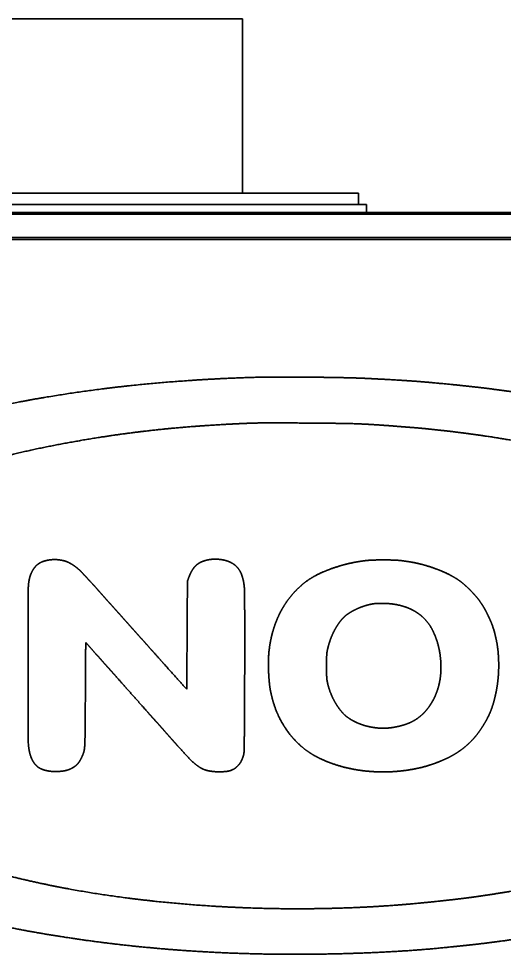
# Model space of a CAD drawing. Extents: x 6327 to 10269, y -393 to 3204.
# Drawn here: x 8767.2 to 8829.9, y 1992.8 to 2113.5 of the extents above; entities that cross this region are included whole.
import ezdxf

# ---------------------------------------------------------------- set-up
doc = ezdxf.new("R2010")
doc.units = 0
doc.header["$LTSCALE"] = 5
doc.layers.add('1', color=7, linetype='CONTINUOUS', true_color=0xffffff)

msp = doc.modelspace()

# ---------------------------------------------------------------- linework, layer by layer
at = {"layer": '1', "color": 7, "linetype": 'Continuous', "lineweight": 35}
for p, q in [((8796.07, 2113.53), (8746.07, 2113.53)), ((8796.07, 2091.02), (8796.07, 2113.53)), ((8731.07, 2091.03), (8811.07, 2091.03)), ((8811.07, 2089.53), (8811.07, 2091.03)), ((8730.07, 2089.53), (8812.07, 2089.53)), ((8812.07, 2088.53), (8812.07, 2089.53)), ((8431.07, 2088.28), (9175.07, 2088.28)), ((8567.07, 2088.53), (9039.07, 2088.53)), ((8567.07, 2085.28), (9039.07, 2085.28)), ((9036.57, 2085.03), (8569.57, 2085.03))]:
    msp.add_line(p, q, dxfattribs=at)
for points, weights, knots in [([(8799.58, 1992.8), (8797.01, 1992.84), (8794.43, 1992.92), (8789.47, 1993.19), (8787.09, 1993.36), (8782.36, 1993.79), (8780.02, 1994.04), (8775.37, 1994.64), (8773.07, 1994.98), (8768.54, 1995.74), (8766.31, 1996.16), (8763.6, 1996.73), (8763.11, 1996.83), (8762, 1997.08), (8761.37, 1997.22), (8760.14, 1997.51), (8759.54, 1997.65), (8758.59, 1997.87), (8758.25, 1997.96), (8757.81, 1998.08), (8757.71, 1998.1), (8757.49, 1998.16), (8757.36, 1998.19), (8757.1, 1998.26), (8756.97, 1998.3), (8756.71, 1998.37), (8756.59, 1998.4), (8752.75, 1999.41), (8749.09, 2000.55), (8742.17, 2003.06), (8738.93, 2004.45), (8732.98, 2007.45), (8730.27, 2009.04), (8727.68, 2010.8), (8725.44, 2012.32), (8723.37, 2014.07), (8720.61, 2016.93), (8719.79, 2017.89), (8718.32, 2019.83), (8717.7, 2020.81), (8717.15, 2021.84), (8716.64, 2022.8), (8716.21, 2023.81), (8715.86, 2024.85), (8715.53, 2025.86), (8715.28, 2026.91), (8715.09, 2028.31), (8715.06, 2028.65), (8715.03, 2029.46), (8715.03, 2029.92), (8715.05, 2030.85), (8715.07, 2031.31), (8715.12, 2032.1), (8715.16, 2032.43), (8715.48, 2034.12), (8715.89, 2035.46), (8716.44, 2036.73), (8717.03, 2038.07), (8717.74, 2039.34), (8718.58, 2040.54), (8719.5, 2041.86), (8720.53, 2043.09), (8722.96, 2045.52), (8724.33, 2046.73), (8726.71, 2048.6), (8727.68, 2049.3), (8729.89, 2050.72), (8731.12, 2051.47), (8733.64, 2052.92), (8734.94, 2053.62), (8737.42, 2054.87), (8738.62, 2055.42), (8739.9, 2055.96), (8739.98, 2055.99), (8740.16, 2056.06), (8740.26, 2056.11), (8740.48, 2056.2), (8740.59, 2056.25), (8740.8, 2056.34), (8740.9, 2056.38), (8741.95, 2056.83), (8742.91, 2057.22), (8745.01, 2058.01), (8746.15, 2058.43), (8748.51, 2059.24), (8749.73, 2059.64), (8752.13, 2060.4), (8753.32, 2060.75), (8757.76, 2062), (8761.04, 2062.8), (8767.81, 2064.2), (8771.3, 2064.81), (8778.45, 2065.84), (8782.12, 2066.26), (8789.62, 2066.89), (8793.44, 2067.11), (8798.26, 2067.26), (8799.25, 2067.27), (8801.7, 2067.28), (8803.16, 2067.27), (8806.08, 2067.25), (8807.55, 2067.23), (8810.04, 2067.18), (8811.07, 2067.15), (8812.09, 2067.1)], [0.500004854728, 0.499939889506, 0.499939889506, 0.499949469975, 0.499949469975, 0.499945977754, 0.499945977754, 0.499944058016, 0.499944058016, 0.49993518818, 0.49993518818, 0.499997057143, 0.499997057143, 0.50000316295, 0.50000316295, 0.500003481901, 0.500003481901, 0.499974660536, 0.499974660536, 0.500004802087, 0.500004802087, 0.500004844805, 0.500004844805, 0.500004844967, 0.500004844967, 0.500004837447, 0.500004837447, 0.499658046135, 0.499658046135, 0.499425697222, 0.499425697222, 0.499285158924, 0.499285158924, 0.500004854728, 0.498238683279, 0.498238683279, 0.499395042737, 0.499395042737, 0.498971856289, 0.498971856289, 0.500004854728, 0.498818212758, 0.498818212758, 0.500004854728, 0.498645771925, 0.498645771925, 0.499487612502, 0.499487612502, 0.49991562254, 0.49991562254, 0.499916760171, 0.499916760171, 0.499397295812, 0.499397295812, 0.497863105648, 0.497863105648, 0.500004854728, 0.498375725653, 0.498375725653, 0.500004854728, 0.498712341234, 0.498712341234, 0.499407702043, 0.499407702043, 0.499655397407, 0.499655397407, 0.49988774415, 0.49988774415, 0.499890187037, 0.499890187037, 0.499775603889, 0.499775603889, 0.500003518014, 0.500003518014, 0.500004634309, 0.500004634309, 0.500004638885, 0.500004638885, 0.500004505274, 0.500004505274, 0.49991562254, 0.49991562254, 0.499970917309, 0.499970917309, 0.499973244589, 0.499973244589, 0.499966461286, 0.499966461286, 0.499796741532, 0.499796741532, 0.499848360399, 0.499848360399, 0.499860981144, 0.499860981144, 0.499889749567, 0.499889749567, 0.499967615996, 0.499967615996, 0.500000905142, 0.500000905142, 0.500000826871, 0.500000826871, 0.49997285783, 0.49997285783, 0.500004854728], [0, 0, 0, 0, 0.037389, 0.037389, 0.071983, 0.071983, 0.106223, 0.106223, 0.139904, 0.139904, 0.172825, 0.172825, 0.180019, 0.180019, 0.189349, 0.189349, 0.198314, 0.198314, 0.203471, 0.203471, 0.204903, 0.204903, 0.206806, 0.206806, 0.208827, 0.208827, 0.210662, 0.210662, 0.266243, 0.266243, 0.317213, 0.317213, 0.362575, 0.362575, 0.362575, 0.40149, 0.40149, 0.419738, 0.419738, 0.43642, 0.43642, 0.43642, 0.452082, 0.452082, 0.452082, 0.467354, 0.467354, 0.472258, 0.472258, 0.478879, 0.478879, 0.485456, 0.485456, 0.490171, 0.490171, 0.509932, 0.509932, 0.509932, 0.530538, 0.530538, 0.530538, 0.55321, 0.55321, 0.578968, 0.578968, 0.595774, 0.595774, 0.615971, 0.615971, 0.636674, 0.636674, 0.655104, 0.655104, 0.656263, 0.656263, 0.657841, 0.657841, 0.659538, 0.659538, 0.661104, 0.661104, 0.675604, 0.675604, 0.692659, 0.692659, 0.71066, 0.71066, 0.728086, 0.728086, 0.775469, 0.775469, 0.825141, 0.825141, 0.876945, 0.876945, 0.930699, 0.930699, 0.944566, 0.944566, 0.96504, 0.96504, 0.985616, 0.985616, 1, 1, 1, 1]), ([(8812.09, 2067.1), (8813.3, 2067.04), (8814.51, 2066.98), (8816.75, 2066.85), (8817.8, 2066.78), (8819.89, 2066.62), (8820.95, 2066.52), (8823.26, 2066.3), (8824.51, 2066.17), (8826.64, 2065.94), (8827.52, 2065.83), (8829.44, 2065.58), (8830.49, 2065.44), (8832.55, 2065.14), (8833.57, 2064.99), (8835.37, 2064.7), (8836.16, 2064.57), (8837.07, 2064.4), (8837.2, 2064.38), (8837.48, 2064.32), (8837.63, 2064.3), (8837.92, 2064.24), (8838.07, 2064.22), (8838.32, 2064.17), (8838.44, 2064.15), (8840.89, 2063.7), (8843.22, 2063.21), (8847.88, 2062.11), (8850.2, 2061.5), (8854.74, 2060.19), (8856.96, 2059.49), (8861.16, 2058.03), (8863.15, 2057.27), (8865.62, 2056.22), (8866.13, 2056.01), (8866.95, 2055.65), (8867.27, 2055.51), (8867.91, 2055.22), (8868.23, 2055.07), (8869.03, 2054.68), (8869.52, 2054.44), (8871.83, 2053.29), (8873.63, 2052.32), (8876.97, 2050.32), (8878.5, 2049.28), (8881.33, 2047.15), (8882.61, 2046.06), (8884.94, 2043.82), (8885.98, 2042.67), (8887.48, 2040.71), (8887.99, 2039.95), (8888.92, 2038.4), (8889.33, 2037.6), (8890.04, 2036), (8890.33, 2035.19), (8890.78, 2033.61), (8890.94, 2032.83), (8891.07, 2031.74), (8891.1, 2031.42), (8891.12, 2030.71), (8891.12, 2030.3), (8891.12, 2029.5), (8891.11, 2029.1), (8891.07, 2028.4), (8891.04, 2028.1), (8890.87, 2026.89), (8890.67, 2025.99), (8890.39, 2025.11), (8890.09, 2024.19), (8889.74, 2023.3), (8888.86, 2021.53), (8888.35, 2020.66), (8887.18, 2018.92), (8886.52, 2018.06), (8885.57, 2016.97), (8885.33, 2016.7), (8884.75, 2016.1), (8884.41, 2015.76), (8883.74, 2015.09), (8883.39, 2014.75), (8882.78, 2014.18), (8882.51, 2013.94), (8882.15, 2013.63), (8882.07, 2013.57), (8881.92, 2013.43), (8881.85, 2013.37), (8881.71, 2013.26), (8881.65, 2013.21), (8881.58, 2013.14), (8881.57, 2013.13), (8881.51, 2013.07), (8881.46, 2013.02), (8881.41, 2012.98), (8881.04, 2012.7), (8880.66, 2012.41), (8879.94, 2011.86), (8879.59, 2011.6), (8879.03, 2011.18), (8878.81, 2011.02), (8876.44, 2009.36), (8874.18, 2007.99), (8869.22, 2005.41), (8866.55, 2004.18), (8860.83, 2001.88), (8857.8, 2000.8), (8851.42, 1998.86), (8848.09, 1997.97), (8843.89, 1997.01), (8843.06, 1996.83), (8841.26, 1996.46), (8840.31, 1996.27), (8838.44, 1995.9), (8837.53, 1995.73), (8835.97, 1995.45), (8835.32, 1995.34), (8834.59, 1995.24), (8834.52, 1995.23), (8834.37, 1995.21), (8834.3, 1995.19), (8834.17, 1995.17), (8834.11, 1995.16), (8834.01, 1995.14), (8833.98, 1995.14), (8833.65, 1995.06), (8833.35, 1995), (8832.01, 1994.82), (8830.97, 1994.68), (8828.91, 1994.4), (8827.89, 1994.27), (8826.17, 1994.06), (8825.48, 1993.98), (8824.65, 1993.9), (8824.52, 1993.88), (8824.2, 1993.85), (8824.01, 1993.83), (8823.64, 1993.79), (8823.44, 1993.77), (8823.07, 1993.74), (8822.89, 1993.72), (8820.33, 1993.45), (8817.94, 1993.26), (8812.92, 1992.98), (8810.29, 1992.88), (8804.97, 1992.77), (8802.27, 1992.76), (8799.58, 1992.8)], [0.500004854728, 0.499998381757, 0.499998381757, 0.499989231422, 0.499989231422, 0.499989876519, 0.499989876519, 0.499999538068, 0.499999538068, 0.499984776375, 0.499984776375, 0.499997847691, 0.499997847691, 0.499997856334, 0.499997856334, 0.499972719132, 0.499972719132, 0.500004822461, 0.500004822461, 0.500004839728, 0.500004839728, 0.500004839527, 0.500004839527, 0.500004792303, 0.500004792303, 0.499894670239, 0.499894670239, 0.499900903167, 0.499900903167, 0.499894498801, 0.499894498801, 0.499821130516, 0.499821130516, 0.500003089963, 0.500003089963, 0.499982389917, 0.499982389917, 0.499982032487, 0.499982032487, 0.500002986531, 0.500002986531, 0.499740154031, 0.499740154031, 0.499528220771, 0.499528220771, 0.499424204836, 0.499424204836, 0.499040330754, 0.499040330754, 0.499438421617, 0.499438421617, 0.499354067583, 0.499354067583, 0.499290310766, 0.499290310766, 0.498889922905, 0.498889922905, 0.499696225712, 0.499696225712, 0.499937230809, 0.499937230809, 0.499937686548, 0.499937686548, 0.499645413752, 0.499645413752, 0.498836265197, 0.498836265197, 0.500004854728, 0.499088895039, 0.499088895039, 0.499193085116, 0.499193085116, 0.499455027953, 0.499455027953, 0.499881333906, 0.499881333906, 0.499979983638, 0.499979983638, 0.499979983638, 0.499979983638, 0.499881025263, 0.499881025263, 0.500004105655, 0.500004105655, 0.500003188342, 0.500003188342, 0.500004563445, 0.500004563445, 0.499248445103, 0.499248445103, 0.49836691401, 0.49836691401, 0.500004854728, 0.500004659605, 0.500004659605, 0.500002658564, 0.500002658564, 0.499968072944, 0.499968072944, 0.499269239031, 0.499269239031, 0.499625597476, 0.499625597476, 0.499684505973, 0.499684505973, 0.499793123287, 0.499793123287, 0.499988763248, 0.499988763248, 0.49999760793, 0.49999760793, 0.499997726135, 0.499997726135, 0.499954895554, 0.499954895554, 0.500000232922, 0.500000232922, 0.499999481438, 0.499999481438, 0.500000066449, 0.500000066449, 0.499881533411, 0.499881533411, 0.499633908289, 0.499633908289, 0.500004085737, 0.500004085737, 0.500002296259, 0.500002296259, 0.499980138124, 0.499980138124, 0.500004813061, 0.500004813061, 0.500004847095, 0.500004847095, 0.500004847237, 0.500004847237, 0.500004841661, 0.500004841661, 0.499914213559, 0.499914213559, 0.499952761226, 0.499952761226, 0.499954525558, 0.499954525558, 0.500004854728], [0, 0, 0, 0, 0.018468, 0.018468, 0.034396, 0.034396, 0.050568, 0.050568, 0.069816, 0.069816, 0.083313, 0.083313, 0.099426, 0.099426, 0.115152, 0.115152, 0.127286, 0.127286, 0.129319, 0.129319, 0.131629, 0.131629, 0.133856, 0.133856, 0.13561, 0.13561, 0.171948, 0.171948, 0.208633, 0.208633, 0.244049, 0.244049, 0.276563, 0.276563, 0.284925, 0.284925, 0.290277, 0.290277, 0.295607, 0.295607, 0.303872, 0.303872, 0.335002, 0.335002, 0.363195, 0.363195, 0.388823, 0.388823, 0.412331, 0.412331, 0.426239, 0.426239, 0.439812, 0.439812, 0.452723, 0.452723, 0.464689, 0.464689, 0.469397, 0.469397, 0.47549, 0.47549, 0.48154, 0.48154, 0.486081, 0.486081, 0.499928, 0.499928, 0.499928, 0.514319, 0.514319, 0.529514, 0.529514, 0.545708, 0.545708, 0.55113, 0.55113, 0.558254, 0.558254, 0.565376, 0.565376, 0.570793, 0.570793, 0.572403, 0.572403, 0.573812, 0.573812, 0.575017, 0.575017, 0.575252, 0.575252, 0.576277, 0.576277, 0.576277, 0.583257, 0.583257, 0.58976, 0.58976, 0.593707, 0.593707, 0.632898, 0.632898, 0.676635, 0.676635, 0.724371, 0.724371, 0.775497, 0.775497, 0.788182, 0.788182, 0.802681, 0.802681, 0.816384, 0.816384, 0.826185, 0.826185, 0.827286, 0.827286, 0.828358, 0.828358, 0.829279, 0.829279, 0.829792, 0.829792, 0.834319, 0.834319, 0.849809, 0.849809, 0.865091, 0.865091, 0.875393, 0.875393, 0.87743, 0.87743, 0.88015, 0.88015, 0.883047, 0.883047, 0.885687, 0.885687, 0.921207, 0.921207, 0.960168, 0.960168, 1, 1, 1, 1]), ([(8796.55, 2061.3), (8795.14, 2061.24), (8793.73, 2061.17), (8790.95, 2060.99), (8789.58, 2060.89), (8786.88, 2060.66), (8785.55, 2060.53), (8782.93, 2060.23), (8781.63, 2060.07), (8777.22, 2059.46), (8774.12, 2058.93), (8768.12, 2057.73), (8765.24, 2057.04), (8759.72, 2055.5), (8757.08, 2054.65), (8752.08, 2052.83), (8749.71, 2051.83), (8746.06, 2050.07), (8744.74, 2049.38), (8742.25, 2047.98), (8741.09, 2047.25), (8738.92, 2045.77), (8737.91, 2045), (8736.02, 2043.43), (8735.15, 2042.62), (8733.59, 2041), (8732.91, 2040.2), (8731.69, 2038.58), (8731.17, 2037.76), (8730.71, 2036.91), (8730.28, 2036.11), (8729.92, 2035.27), (8729.63, 2034.41), (8729.35, 2033.58), (8729.15, 2032.72), (8728.98, 2031.51), (8728.95, 2031.16), (8728.92, 2030.41), (8728.92, 2030), (8728.94, 2029.2), (8728.97, 2028.8), (8729.04, 2028.06), (8729.09, 2027.72), (8729.3, 2026.74), (8729.48, 2026.11), (8729.93, 2024.84), (8730.2, 2024.2), (8730.82, 2022.94), (8731.17, 2022.32), (8731.96, 2021.1), (8732.39, 2020.51), (8734.17, 2018.3), (8735.67, 2016.82), (8737.33, 2015.51), (8739.24, 2014.01), (8741.25, 2012.65), (8745.77, 2010.07), (8748.27, 2008.85), (8753.77, 2006.59), (8756.75, 2005.51), (8760.42, 2004.37), (8761.07, 2004.17), (8762.57, 2003.76), (8763.42, 2003.53), (8765.15, 2003.08), (8766.04, 2002.86), (8767.75, 2002.45), (8768.56, 2002.26), (8772.89, 2001.31), (8776.43, 2000.69), (8783.75, 1999.69), (8787.53, 1999.31), (8795.21, 1998.79), (8799.11, 1998.65), (8806.88, 1998.65), (8810.76, 1998.77), (8815.71, 1999.1), (8816.78, 1999.18), (8819.04, 1999.39), (8820.23, 1999.5), (8822.56, 1999.75), (8823.71, 1999.89), (8825.79, 2000.14), (8826.73, 2000.28), (8827.82, 2000.45), (8827.98, 2000.47), (8828.29, 2000.52), (8828.45, 2000.54), (8828.75, 2000.59), (8828.89, 2000.61), (8829.13, 2000.65), (8829.22, 2000.66), (8829.4, 2000.69), (8829.48, 2000.7), (8829.66, 2000.73), (8829.75, 2000.74), (8829.94, 2000.77), (8830.03, 2000.79), (8830.19, 2000.82), (8830.26, 2000.83), (8831.8, 2001.1), (8833.26, 2001.37), (8836.03, 2001.92), (8837.33, 2002.2), (8839.9, 2002.79), (8841.16, 2003.11), (8843.79, 2003.82), (8845.15, 2004.2), (8846.8, 2004.69), (8847.09, 2004.78), (8847.89, 2005.05), (8848.4, 2005.22), (8849.43, 2005.56), (8849.95, 2005.74), (8850.86, 2006.06), (8851.25, 2006.19), (8852.47, 2006.64), (8853.3, 2006.96), (8854.96, 2007.63), (8855.79, 2007.98), (8857.41, 2008.69), (8858.2, 2009.05), (8859.67, 2009.76), (8860.36, 2010.11), (8861.53, 2010.75), (8862.02, 2011.02), (8862.93, 2011.52), (8863.33, 2011.76), (8864.1, 2012.22), (8864.47, 2012.44), (8865.19, 2012.9), (8865.54, 2013.13), (8867.38, 2014.37), (8868.8, 2015.47), (8870.15, 2016.65), (8871.34, 2017.69), (8872.43, 2018.83), (8873.41, 2020.06), (8874.29, 2021.17), (8875.05, 2022.36), (8875.69, 2023.62), (8876.28, 2024.79), (8876.71, 2026.02), (8877.05, 2027.61), (8877.1, 2027.93), (8877.17, 2028.64), (8877.2, 2029.04), (8877.23, 2029.85), (8877.24, 2030.25), (8877.22, 2030.99), (8877.2, 2031.31), (8877.07, 2032.35), (8876.93, 2033.06), (8876.54, 2034.45), (8876.28, 2035.15), (8875.67, 2036.53), (8875.3, 2037.22), (8874.45, 2038.6), (8873.96, 2039.29), (8873.24, 2040.22), (8873.01, 2040.49), (8872.44, 2041.11), (8872.1, 2041.48), (8871.39, 2042.21), (8871.03, 2042.57), (8870.4, 2043.19), (8870.12, 2043.44), (8867.44, 2045.75), (8864.83, 2047.54), (8862.04, 2049.04), (8858.79, 2050.78), (8855.43, 2052.3), (8848.07, 2055.04), (8844.09, 2056.26), (8835.6, 2058.28), (8831.12, 2059.14), (8826.22, 2059.84), (8825.83, 2059.89), (8825, 2060), (8824.57, 2060.06), (8823.74, 2060.16), (8823.34, 2060.22), (8822.64, 2060.3), (8822.34, 2060.33), (8821.91, 2060.38), (8821.78, 2060.39), (8821.47, 2060.42), (8821.3, 2060.44), (8820.94, 2060.48), (8820.75, 2060.5), (8820.39, 2060.54), (8820.22, 2060.56), (8819.55, 2060.63), (8819.04, 2060.68), (8817.85, 2060.78), (8817.17, 2060.83), (8815.74, 2060.94), (8815, 2061), (8813.58, 2061.1), (8812.9, 2061.14), (8811.31, 2061.23), (8810.41, 2061.27), (8807.82, 2061.31), (8806.14, 2061.33), (8802.77, 2061.35), (8801.09, 2061.36), (8798.45, 2061.36), (8797.5, 2061.34), (8796.55, 2061.3)], [0.500015053585, 0.499994982139, 0.499994982139, 0.499991133656, 0.499991133656, 0.499989814174, 0.499989814174, 0.499985934726, 0.499985934726, 0.49985998232, 0.49985998232, 0.499792178492, 0.499792178492, 0.499759872527, 0.499759872527, 0.499610533928, 0.499610533928, 0.499833399569, 0.499833399569, 0.499708136018, 0.499708136018, 0.499654428766, 0.499654428766, 0.499497392663, 0.499497392663, 0.49940965099, 0.49940965099, 0.499020062157, 0.499020062157, 0.500015053585, 0.498865570594, 0.498865570594, 0.500015053585, 0.498587342334, 0.498587342334, 0.49957112869, 0.49957112869, 0.499828816911, 0.499828816911, 0.499827790797, 0.499827790797, 0.499516656832, 0.499516656832, 0.499256250321, 0.499256250321, 0.499440975413, 0.499440975413, 0.499479162028, 0.499479162028, 0.499545435471, 0.499545435471, 0.497903838192, 0.497903838192, 0.500015053585, 0.499104394241, 0.499104394241, 0.499328244641, 0.499328244641, 0.499696040432, 0.499696040432, 0.499968440078, 0.499968440078, 0.500003923171, 0.500003923171, 0.500004263748, 0.500004263748, 0.499996085849, 0.499996085849, 0.49974629606, 0.49974629606, 0.499822731176, 0.499822731176, 0.499831325625, 0.499831325625, 0.499826694664, 0.499826694664, 0.499992812206, 0.499992812206, 0.50000289248, 0.50000289248, 0.500002542627, 0.500002542627, 0.499975332781, 0.499975332781, 0.500015016453, 0.500015016453, 0.500015023053, 0.500015023053, 0.500015023053, 0.500015023053, 0.500014739845, 0.500014739845, 0.500013372375, 0.500013372375, 0.500014319963, 0.500014319963, 0.500014310139, 0.500014310139, 0.500012254578, 0.500012254578, 0.499991941327, 0.499991941327, 0.499970217649, 0.499970217649, 0.499968138593, 0.499968138593, 0.499985705176, 0.499985705176, 0.499976039693, 0.499976039693, 0.500013351135, 0.500013351135, 0.500012964928, 0.500012964928, 0.500002818337, 0.500002818337, 0.499968250367, 0.499968250367, 0.499972505605, 0.499972505605, 0.499969460063, 0.499969460063, 0.499924472733, 0.499924472733, 0.500005370953, 0.500005370953, 0.499986921914, 0.499986921914, 0.499979127585, 0.499979127585, 0.499979156941, 0.499979156941, 0.499382797305, 0.499382797305, 0.500015053585, 0.498661339437, 0.498661339437, 0.500015053585, 0.498263648704, 0.498263648704, 0.500015053585, 0.497268207412, 0.497268207412, 0.499470328466, 0.499470328466, 0.499884539177, 0.499884539177, 0.499884371268, 0.499884371268, 0.499553250721, 0.499553250721, 0.499009188228, 0.499009188228, 0.499157213458, 0.499157213458, 0.499258090394, 0.499258090394, 0.499541361302, 0.499541361302, 0.499749044792, 0.499749044792, 0.499985731709, 0.499985731709, 0.499984552931, 0.499984552931, 0.499832430251, 0.499832430251, 0.498066612837, 0.498066612837, 0.500015053585, 0.499237590814, 0.499237590814, 0.499396580703, 0.499396580703, 0.49965779835, 0.49965779835, 0.500012006144, 0.500012006144, 0.500013306096, 0.500013306096, 0.500013273565, 0.500013273565, 0.500004735863, 0.500004735863, 0.500015053062, 0.500015053062, 0.500015053488, 0.500015053488, 0.500015053488, 0.500015053488, 0.500015053414, 0.500015053414, 0.499998672261, 0.499998672261, 0.500012373498, 0.500012373498, 0.500012429345, 0.500012429345, 0.500010809798, 0.500010809798, 0.499935737658, 0.499935737658, 0.500012455732, 0.500012455732, 0.500012303539, 0.500012303539, 0.499948564768, 0.499948564768, 0.500015053585], [0, 0, 0, 0, 0.012665, 0.012665, 0.024966, 0.024966, 0.036942, 0.036942, 0.048635, 0.048635, 0.076842, 0.076842, 0.103381, 0.103381, 0.128152, 0.128152, 0.151074, 0.151074, 0.164403, 0.164403, 0.176607, 0.176607, 0.187907, 0.187907, 0.198535, 0.198535, 0.207926, 0.207926, 0.216555, 0.216555, 0.216555, 0.224626, 0.224626, 0.224626, 0.23239, 0.23239, 0.235475, 0.235475, 0.239042, 0.239042, 0.242584, 0.242584, 0.245586, 0.245586, 0.251397, 0.251397, 0.257476, 0.257476, 0.263763, 0.263763, 0.270183, 0.270183, 0.288624, 0.288624, 0.288624, 0.309797, 0.309797, 0.334047, 0.334047, 0.361595, 0.361595, 0.367551, 0.367551, 0.375145, 0.375145, 0.383138, 0.383138, 0.390412, 0.390412, 0.42169, 0.42169, 0.454748, 0.454748, 0.488626, 0.488626, 0.522352, 0.522352, 0.531724, 0.531724, 0.542092, 0.542092, 0.55211, 0.55211, 0.560354, 0.560354, 0.561707, 0.561707, 0.563106, 0.563106, 0.564359, 0.564359, 0.565193, 0.565193, 0.56591, 0.56591, 0.566734, 0.566734, 0.567535, 0.567535, 0.568174, 0.568174, 0.581097, 0.581097, 0.592661, 0.592661, 0.604017, 0.604017, 0.616298, 0.616298, 0.618954, 0.618954, 0.62361, 0.62361, 0.62841, 0.62841, 0.631956, 0.631956, 0.639685, 0.639685, 0.647538, 0.647538, 0.65505, 0.65505, 0.661747, 0.661747, 0.666633, 0.666633, 0.670716, 0.670716, 0.674415, 0.674415, 0.678115, 0.678115, 0.693659, 0.693659, 0.693659, 0.707314, 0.707314, 0.707314, 0.719476, 0.719476, 0.719476, 0.730706, 0.730706, 0.733409, 0.733409, 0.736851, 0.736851, 0.74032, 0.74032, 0.743122, 0.743122, 0.749243, 0.749243, 0.755517, 0.755517, 0.762144, 0.762144, 0.769302, 0.769302, 0.772217, 0.772217, 0.776488, 0.776488, 0.780819, 0.780819, 0.784005, 0.784005, 0.810766, 0.810766, 0.810766, 0.84191, 0.84191, 0.87699, 0.87699, 0.915404, 0.915404, 0.918736, 0.918736, 0.922391, 0.922391, 0.925813, 0.925813, 0.928347, 0.928347, 0.929451, 0.929451, 0.930933, 0.930933, 0.932517, 0.932517, 0.933964, 0.933964, 0.938218, 0.938218, 0.944019, 0.944019, 0.95026, 0.95026, 0.95602, 0.95602, 0.963647, 0.963647, 0.977814, 0.977814, 0.991997, 0.991997, 1, 1, 1, 1]), ([(8775.85, 2033.03), (8775.84, 2030.75), (8775.82, 2028.47), (8775.8, 2024.68), (8775.79, 2023.18), (8775.77, 2021.17), (8775.76, 2020.66), (8775.74, 2019.87), (8775.72, 2019.6), (8775.69, 2019.33), (8775.67, 2019.14), (8775.64, 2018.97), (8775.58, 2018.8), (8775.48, 2018.51), (8775.36, 2018.24), (8775.22, 2017.97), (8775.11, 2017.75), (8774.97, 2017.54), (8774.8, 2017.35), (8774.64, 2017.18), (8774.47, 2017.03), (8774.27, 2016.91), (8774.06, 2016.78), (8773.84, 2016.67), (8773.61, 2016.59), (8773.34, 2016.5), (8773.06, 2016.44), (8772.78, 2016.41), (8772.46, 2016.37), (8772.15, 2016.35), (8771.52, 2016.37), (8771.21, 2016.4), (8770.9, 2016.46), (8770.63, 2016.51), (8770.37, 2016.59), (8770.12, 2016.7), (8769.92, 2016.78), (8769.75, 2016.89), (8769.59, 2017.03), (8769.42, 2017.18), (8769.27, 2017.34), (8769.15, 2017.53), (8769.01, 2017.73), (8768.9, 2017.95), (8768.81, 2018.18), (8768.71, 2018.44), (8768.63, 2018.71), (8768.58, 2018.98), (8768.49, 2019.42), (8768.44, 2019.87), (8768.44, 2020.31), (8768.43, 2023.57), (8768.43, 2026.84), (8768.43, 2033.37), (8768.43, 2036.63), (8768.44, 2039.9), (8768.44, 2040.33), (8768.48, 2040.76), (8768.57, 2041.18), (8768.61, 2041.38), (8768.67, 2041.57), (8768.74, 2041.76), (8768.81, 2041.95), (8768.9, 2042.13), (8768.99, 2042.3), (8769.09, 2042.46), (8769.19, 2042.62), (8769.31, 2042.76), (8769.42, 2042.89), (8769.54, 2043.01), (8769.67, 2043.11), (8769.88, 2043.27), (8770.11, 2043.39), (8770.35, 2043.48), (8770.64, 2043.57), (8770.92, 2043.64), (8771.22, 2043.68), (8771.53, 2043.72), (8771.85, 2043.73), (8772.17, 2043.71), (8772.48, 2043.68), (8772.8, 2043.63), (8773.1, 2043.55)], [0.500858098164, 0.500858098164, 0.500858098164, 0.500858007235, 0.500858007235, 0.500834931209, 0.500834931209, 0.500658219589, 0.500658219589, 0.500858098164, 0.498661085244, 0.498661085244, 0.500858098164, 0.499946642192, 0.499946642192, 0.500858098164, 0.498220622777, 0.498220622777, 0.500858098164, 0.497591867302, 0.497591867302, 0.500858098164, 0.498518527691, 0.498518527691, 0.500858098164, 0.499127457575, 0.499127457575, 0.500858098164, 0.499916858624, 0.499916858624, 0.49990193934, 0.49990193934, 0.500858098164, 0.498799500191, 0.498799500191, 0.500858098164, 0.496832767595, 0.496832767595, 0.500858098164, 0.497964701348, 0.497964701348, 0.500858098164, 0.498610179869, 0.498610179869, 0.500858098164, 0.499777792076, 0.499777792076, 0.500858098164, 0.499221778643, 0.499221778643, 0.500858098164, 0.500857950017, 0.500857950017, 0.500857962331, 0.500857962331, 0.500858098164, 0.499066658763, 0.499066658763, 0.500858098164, 0.499896080559, 0.499896080559, 0.500858098164, 0.49981750656, 0.49981750656, 0.500858098164, 0.499691081162, 0.499691081162, 0.500858098164, 0.49854683119, 0.49854683119, 0.500858098164, 0.496753676661, 0.496753676661, 0.500858098164, 0.499032671346, 0.499032671346, 0.500858098164, 0.499240629344, 0.499240629344, 0.500858098164, 0.499218153761, 0.499218153761, 0.500858098164], [0, 0, 0, 0, 0.137258, 0.137258, 0.227768, 0.227768, 0.258437, 0.258437, 0.274985, 0.274985, 0.274985, 0.285846, 0.285846, 0.285846, 0.303761, 0.303761, 0.303761, 0.318686, 0.318686, 0.318686, 0.332411, 0.332411, 0.332411, 0.346841, 0.346841, 0.346841, 0.363561, 0.363561, 0.363561, 0.382025, 0.382025, 0.400245, 0.400245, 0.400245, 0.416218, 0.416218, 0.416218, 0.428373, 0.428373, 0.428373, 0.441129, 0.441129, 0.441129, 0.455227, 0.455227, 0.455227, 0.471115, 0.471115, 0.471115, 0.496514, 0.496514, 0.496514, 0.681711, 0.681711, 0.867328, 0.867328, 0.867328, 0.891628, 0.891628, 0.891628, 0.903057, 0.903057, 0.903057, 0.914315, 0.914315, 0.914315, 0.924867, 0.924867, 0.924867, 0.934246, 0.934246, 0.934246, 0.948671, 0.948671, 0.948671, 0.965102, 0.965102, 0.965102, 0.9826, 0.9826, 0.9826, 1, 1, 1, 1]), ([(8773.1, 2043.55), (8773.26, 2043.5), (8773.42, 2043.45), (8773.74, 2043.3), (8773.9, 2043.21), (8774.24, 2043), (8774.41, 2042.89), (8774.74, 2042.64), (8774.9, 2042.5), (8775.16, 2042.26), (8775.25, 2042.17), (8775.53, 2041.87), (8775.72, 2041.67), (8776.12, 2041.24), (8776.34, 2041), (8776.78, 2040.52), (8777.01, 2040.27), (8777.47, 2039.75), (8777.71, 2039.48), (8778.2, 2038.93), (8778.45, 2038.64), (8778.94, 2038.09), (8779.18, 2037.83), (8779.59, 2037.38), (8779.76, 2037.19), (8780.09, 2036.82), (8780.25, 2036.64), (8780.61, 2036.24), (8780.81, 2036.02), (8781.21, 2035.56), (8781.42, 2035.33), (8781.8, 2034.9), (8781.98, 2034.7), (8782.49, 2034.13), (8782.82, 2033.76), (8783.41, 2033.11), (8783.66, 2032.82), (8784.24, 2032.18), (8784.55, 2031.83), (8785.48, 2030.79), (8786.09, 2030.11), (8787.43, 2028.61), (8788.16, 2027.79), (8788.89, 2026.98)], [0.500858098164, 0.499713967278, 0.499713967278, 0.500324890106, 0.500324890106, 0.500394849248, 0.500394849248, 0.500489252346, 0.500489252346, 0.500678750926, 0.500678750926, 0.500853984259, 0.500853984259, 0.500852937095, 0.500852937095, 0.50085424839, 0.50085424839, 0.500858054056, 0.500858054056, 0.500858068994, 0.500858068994, 0.500858068433, 0.500858068433, 0.500857897618, 0.500857897618, 0.500858009682, 0.500858009682, 0.500858074812, 0.500858074812, 0.500858075061, 0.500858075061, 0.500858045433, 0.500858045433, 0.500858095077, 0.500858095077, 0.500858084699, 0.500858084699, 0.500858092389, 0.500858092389, 0.500858098014, 0.500858098014, 0.500858098164, 0.500858098164, 0.500858098164], [0, 0, 0, 0, 0.021718, 0.021718, 0.046359, 0.046359, 0.072997, 0.072997, 0.100643, 0.100643, 0.118356, 0.118356, 0.15377, 0.15377, 0.195594, 0.195594, 0.23951, 0.23951, 0.286137, 0.286137, 0.33612, 0.33612, 0.382187, 0.382187, 0.41534, 0.41534, 0.446585, 0.446585, 0.485727, 0.485727, 0.526015, 0.526015, 0.561101, 0.561101, 0.625625, 0.625625, 0.675878, 0.675878, 0.737688, 0.737688, 0.857038, 0.857038, 1, 1, 1, 1]), ([(8788.98, 2040.94), (8789.05, 2041.12), (8789.11, 2041.3), (8789.24, 2041.64), (8789.3, 2041.79), (8789.44, 2042.08), (8789.52, 2042.22), (8789.68, 2042.48), (8789.77, 2042.61), (8789.86, 2042.72), (8789.93, 2042.82), (8790.02, 2042.91), (8790.11, 2042.99), (8790.32, 2043.17), (8790.56, 2043.32), (8790.81, 2043.43), (8791.1, 2043.55), (8791.4, 2043.64), (8791.71, 2043.7), (8792.05, 2043.76), (8792.39, 2043.78), (8792.72, 2043.77), (8793.07, 2043.76), (8793.41, 2043.72), (8793.74, 2043.64), (8794.1, 2043.56), (8794.45, 2043.43), (8794.76, 2043.24), (8795.06, 2043.08), (8795.31, 2042.85), (8795.52, 2042.59), (8795.74, 2042.3), (8795.91, 2041.98), (8796.02, 2041.63), (8796.16, 2041.21), (8796.25, 2040.78), (8796.33, 2040.1), (8796.34, 2039.85), (8796.35, 2038.83), (8796.36, 2038.05), (8796.37, 2036.18), (8796.37, 2035.09), (8796.37, 2032.39), (8796.37, 2030.78), (8796.36, 2027.2), (8796.35, 2025.23), (8796.34, 2022.35), (8796.33, 2021.44), (8796.31, 2019.99), (8796.3, 2019.44), (8796.28, 2018.89), (8796.28, 2018.73), (8796.25, 2018.57), (8796.2, 2018.42), (8796.16, 2018.27), (8796.11, 2018.13), (8796, 2017.87), (8795.95, 2017.75), (8795.83, 2017.53), (8795.76, 2017.43), (8795.6, 2017.23), (8795.52, 2017.13), (8795.42, 2017.04), (8795.3, 2016.91), (8795.16, 2016.8), (8795, 2016.7), (8794.84, 2016.61), (8794.68, 2016.54), (8794.5, 2016.48), (8794.29, 2016.42), (8794.07, 2016.38), (8793.86, 2016.36), (8793.57, 2016.34), (8793.28, 2016.33), (8792.53, 2016.33), (8792.06, 2016.38), (8791.6, 2016.48), (8791.21, 2016.57), (8790.85, 2016.72), (8790.52, 2016.94), (8790.1, 2017.22), (8789.7, 2017.55), (8789.35, 2017.92), (8788.68, 2018.62), (8788.02, 2019.34), (8787.32, 2020.13), (8787.27, 2020.18), (8787.11, 2020.37), (8787, 2020.49), (8786.76, 2020.76), (8786.63, 2020.9), (8786.37, 2021.2), (8786.24, 2021.35), (8785.96, 2021.66), (8785.82, 2021.82), (8785.54, 2022.14), (8785.4, 2022.29), (8785.14, 2022.59), (8785.01, 2022.73), (8784.81, 2022.95), (8784.74, 2023.03), (8784.6, 2023.18), (8784.54, 2023.25), (8784.41, 2023.39), (8784.35, 2023.46), (8784.23, 2023.6), (8784.17, 2023.67), (8784.06, 2023.78), (8784.02, 2023.83), (8783.8, 2024.09), (8783.61, 2024.3), (8782.81, 2025.2), (8782.2, 2025.89), (8780.96, 2027.28), (8780.34, 2027.98), (8779.55, 2028.87), (8779.38, 2029.06), (8779.15, 2029.32), (8779.09, 2029.38), (8778.98, 2029.51), (8778.92, 2029.58), (8778.8, 2029.71), (8778.74, 2029.77), (8778.64, 2029.88), (8778.6, 2029.93), (8778.51, 2030.04), (8778.45, 2030.1), (8778.27, 2030.3), (8778.15, 2030.44), (8777.87, 2030.76), (8777.72, 2030.93), (8777.41, 2031.28), (8777.24, 2031.46), (8776.67, 2032.11), (8776.26, 2032.57), (8775.85, 2033.03)], [0.500858098164, 0.500858098164, 0.500858098164, 0.500430507516, 0.500430507516, 0.500427293935, 0.500427293935, 0.500373129953, 0.500373129953, 0.500858098164, 0.499345697119, 0.499345697119, 0.500858098164, 0.49654489067, 0.49654489067, 0.500858098164, 0.498844135975, 0.498844135975, 0.500858098164, 0.499105785369, 0.499105785369, 0.500858098164, 0.499250111992, 0.499250111992, 0.500858098164, 0.497128318176, 0.497128318176, 0.500858098164, 0.494554671522, 0.494554671522, 0.500858098164, 0.495788853134, 0.495788853134, 0.500858098164, 0.499237418606, 0.499237418606, 0.500431621003, 0.500431621003, 0.500856815305, 0.500856815305, 0.500856262382, 0.500856262382, 0.500857905589, 0.500857905589, 0.500858022322, 0.500858022322, 0.500853215424, 0.500853215424, 0.500851289737, 0.500851289737, 0.500858098164, 0.497719316863, 0.497719316863, 0.500858098164, 0.500601284142, 0.500601284142, 0.500101968869, 0.500101968869, 0.499990615516, 0.499990615516, 0.50037118653, 0.50037118653, 0.500858098164, 0.497873071639, 0.497873071639, 0.500858098164, 0.498214945858, 0.498214945858, 0.500858098164, 0.499228227657, 0.499228227657, 0.500858098164, 0.500526256857, 0.500526256857, 0.498944217652, 0.498944217652, 0.500858098164, 0.49517839807, 0.49517839807, 0.500858098164, 0.498823199917, 0.498823199917, 0.500858098164, 0.500798919748, 0.500798919748, 0.500858070915, 0.500858070915, 0.500858097641, 0.500858097641, 0.500858097481, 0.500858097481, 0.500858097678, 0.500858097678, 0.500857899079, 0.500857899079, 0.500857904151, 0.500857904151, 0.500857911284, 0.500857911284, 0.500855195053, 0.500855195053, 0.500857009148, 0.500857009148, 0.500857380022, 0.500857380022, 0.500857366105, 0.500857366105, 0.500853153836, 0.500853153836, 0.500853255069, 0.500853255069, 0.500858087051, 0.500858087051, 0.500858088548, 0.500858088548, 0.500852239215, 0.500852239215, 0.500856846582, 0.500856846582, 0.500857359096, 0.500857359096, 0.50085734356, 0.50085734356, 0.500853813458, 0.500853813458, 0.500854216256, 0.500854216256, 0.500858056426, 0.500858056426, 0.500858033573, 0.500858033573, 0.50085805676, 0.50085805676, 0.500858098164, 0.500858098164, 0.500858098164], [0, 0, 0, 0, 0.010284, 0.010284, 0.018797, 0.018797, 0.027292, 0.027292, 0.035103, 0.035103, 0.035103, 0.041538, 0.041538, 0.041538, 0.05596, 0.05596, 0.05596, 0.072244, 0.072244, 0.072244, 0.089691, 0.089691, 0.089691, 0.10733, 0.10733, 0.10733, 0.126098, 0.126098, 0.126098, 0.143115, 0.143115, 0.143115, 0.161239, 0.161239, 0.161239, 0.183067, 0.183067, 0.195361, 0.195361, 0.233925, 0.233925, 0.287956, 0.287956, 0.367925, 0.367925, 0.465726, 0.465726, 0.510734, 0.510734, 0.537875, 0.537875, 0.537875, 0.545862, 0.545862, 0.545862, 0.553382, 0.553382, 0.559644, 0.559644, 0.565591, 0.565591, 0.572132, 0.572132, 0.572132, 0.580913, 0.580913, 0.580913, 0.589824, 0.589824, 0.589824, 0.600407, 0.600407, 0.600407, 0.614262, 0.614262, 0.63696, 0.63696, 0.63696, 0.655707, 0.655707, 0.655707, 0.679959, 0.679959, 0.679959, 0.726033, 0.726033, 0.729783, 0.729783, 0.737536, 0.737536, 0.746714, 0.746714, 0.756406, 0.756406, 0.766373, 0.766373, 0.776377, 0.776377, 0.785136, 0.785136, 0.79053, 0.79053, 0.794813, 0.794813, 0.799405, 0.799405, 0.803638, 0.803638, 0.806687, 0.806687, 0.819834, 0.819834, 0.863827, 0.863827, 0.908076, 0.908076, 0.920302, 0.920302, 0.924239, 0.924239, 0.928537, 0.928537, 0.932557, 0.932557, 0.935544, 0.935544, 0.939391, 0.939391, 0.948441, 0.948441, 0.959223, 0.959223, 0.970838, 0.970838, 1, 1, 1, 1]), ([(8811.39, 2016.5), (8810.27, 2016.65), (8809.18, 2016.9), (8807.59, 2017.41), (8807.08, 2017.6), (8806.12, 2018.02), (8805.67, 2018.24), (8804.84, 2018.73), (8804.45, 2018.99), (8803.71, 2019.57), (8803.36, 2019.88), (8802.62, 2020.64), (8802.23, 2021.1), (8801.53, 2022.08), (8801.21, 2022.59), (8800.66, 2023.67), (8800.42, 2024.23), (8800.01, 2025.42), (8799.85, 2026.04), (8799.64, 2027.03), (8799.59, 2027.41), (8799.51, 2028.26), (8799.47, 2028.74), (8799.44, 2029.7), (8799.43, 2030.19), (8799.44, 2031.08), (8799.46, 2031.48), (8799.61, 2032.85), (8799.8, 2033.8), (8800.08, 2034.72), (8800.35, 2035.61), (8800.71, 2036.46), (8801.16, 2037.27), (8801.59, 2038.04), (8802.11, 2038.77), (8802.7, 2039.43), (8803.29, 2040.07), (8803.94, 2040.65), (8804.66, 2041.14), (8805.14, 2041.46), (8805.63, 2041.74), (8806.77, 2042.25), (8807.39, 2042.49), (8808.7, 2042.93), (8809.38, 2043.11), (8810.74, 2043.41), (8811.41, 2043.52), (8812.39, 2043.63), (8812.69, 2043.65), (8813.42, 2043.67), (8813.85, 2043.67), (8814.7, 2043.67), (8815.13, 2043.67), (8815.85, 2043.65), (8816.14, 2043.63), (8816.43, 2043.6)], [0.500356097984, 0.499030436323, 0.499030436323, 0.499997301692, 0.499997301692, 0.499710502674, 0.499710502674, 0.499620894457, 0.499620894457, 0.499601488307, 0.499601488307, 0.499429001788, 0.499429001788, 0.499422986164, 0.499422986164, 0.499468724139, 0.499468724139, 0.499671597163, 0.499671597163, 0.49987663126, 0.49987663126, 0.500237130503, 0.500237130503, 0.50023736196, 0.50023736196, 0.500003090786, 0.500003090786, 0.498879630911, 0.498879630911, 0.500356097984, 0.498422024631, 0.498422024631, 0.500356097984, 0.498248222551, 0.498248222551, 0.500356097984, 0.497941415837, 0.497941415837, 0.500356097984, 0.499135211767, 0.499135211767, 0.499892119015, 0.499892119015, 0.499924980379, 0.499924980379, 0.499815259396, 0.499815259396, 0.500119558886, 0.500119558886, 0.500324226327, 0.500324226327, 0.500324731502, 0.500324731502, 0.500085037892, 0.500085037892, 0.500356097984], [0, 0, 0, 0, 0.076013, 0.076013, 0.11308, 0.11308, 0.146646, 0.146646, 0.178335, 0.178335, 0.20984, 0.20984, 0.25022, 0.25022, 0.290481, 0.290481, 0.331595, 0.331595, 0.374461, 0.374461, 0.399734, 0.399734, 0.431727, 0.431727, 0.464234, 0.464234, 0.491278, 0.491278, 0.555659, 0.555659, 0.555659, 0.616993, 0.616993, 0.616993, 0.675789, 0.675789, 0.675789, 0.733007, 0.733007, 0.733007, 0.77044, 0.77044, 0.814412, 0.814412, 0.860743, 0.860743, 0.905311, 0.905311, 0.925098, 0.925098, 0.953046, 0.953046, 0.980861, 0.980861, 1, 1, 1, 1]), ([(8816.43, 2043.6), (8817.13, 2043.52), (8817.83, 2043.41), (8819.2, 2043.12), (8819.87, 2042.93), (8821.16, 2042.5), (8821.78, 2042.25), (8822.93, 2041.71), (8823.46, 2041.41), (8824.22, 2040.9), (8824.46, 2040.71), (8824.98, 2040.26), (8825.25, 2040), (8825.79, 2039.45), (8826.05, 2039.17), (8826.51, 2038.63), (8826.7, 2038.36), (8827.03, 2037.87), (8827.18, 2037.64), (8827.46, 2037.13), (8827.6, 2036.85), (8827.88, 2036.28), (8828.01, 2036), (8828.24, 2035.47), (8828.33, 2035.22), (8828.73, 2034), (8828.94, 2033), (8829.05, 2032), (8829.16, 2030.92), (8829.18, 2029.83), (8829.1, 2028.75), (8829.02, 2027.69), (8828.85, 2026.65), (8828.58, 2025.62), (8828.35, 2024.7), (8828, 2023.81), (8827.54, 2022.97), (8827.19, 2022.34), (8826.8, 2021.74), (8826.37, 2021.17), (8825.96, 2020.65), (8825.51, 2020.17), (8825.01, 2019.73), (8824.51, 2019.29), (8823.97, 2018.9), (8823.4, 2018.57), (8822.77, 2018.2), (8822.12, 2017.89), (8821.44, 2017.62), (8820.42, 2017.21), (8819.36, 2016.9), (8818.28, 2016.7), (8817.15, 2016.48), (8816, 2016.35), (8814.85, 2016.32), (8813.69, 2016.29), (8812.53, 2016.35), (8811.39, 2016.5)], [0.500356097984, 0.499881300672, 0.499881300672, 0.49984596398, 0.49984596398, 0.499799167257, 0.499799167257, 0.499419547094, 0.499419547094, 0.499617042251, 0.499617042251, 0.500140589815, 0.500140589815, 0.500142145024, 0.500142145024, 0.499793299452, 0.499793299452, 0.500080340862, 0.500080340862, 0.500241384728, 0.500241384728, 0.500241087175, 0.500241087175, 0.500065841148, 0.500065841148, 0.49843059871, 0.49843059871, 0.500356097984, 0.49905833804, 0.49905833804, 0.500356097984, 0.499015033233, 0.499015033233, 0.500356097984, 0.497790496429, 0.497790496429, 0.500356097984, 0.499366179866, 0.499366179866, 0.500356097984, 0.498767159668, 0.498767159668, 0.500356097984, 0.498785340203, 0.498785340203, 0.500356097984, 0.499421541525, 0.499421541525, 0.500356097984, 0.498917671986, 0.498917671986, 0.500356097984, 0.49925021284, 0.49925021284, 0.500356097984, 0.49926258754, 0.49926258754, 0.500356097984], [0, 0, 0, 0, 0.046286, 0.046286, 0.091977, 0.091977, 0.135486, 0.135486, 0.175315, 0.175315, 0.1954, 0.1954, 0.220112, 0.220112, 0.245193, 0.245193, 0.266494, 0.266494, 0.284132, 0.284132, 0.304559, 0.304559, 0.324921, 0.324921, 0.342342, 0.342342, 0.40813, 0.40813, 0.40813, 0.478174, 0.478174, 0.478174, 0.546651, 0.546651, 0.546651, 0.607838, 0.607838, 0.607838, 0.653699, 0.653699, 0.653699, 0.695963, 0.695963, 0.695963, 0.738286, 0.738286, 0.738286, 0.784331, 0.784331, 0.784331, 0.854166, 0.854166, 0.854166, 0.926948, 0.926948, 0.926948, 1, 1, 1, 1]), ([(8813.03, 2038.02), (8812.62, 2037.96), (8812.22, 2037.86), (8811.43, 2037.61), (8811.05, 2037.46), (8810.32, 2037.11), (8809.99, 2036.91), (8809.67, 2036.69), (8809.4, 2036.51), (8809.16, 2036.29), (8808.94, 2036.04), (8808.74, 2035.81), (8808.55, 2035.56), (8808.2, 2035.04), (8808.04, 2034.76), (8807.74, 2034.17), (8807.6, 2033.86), (8807.36, 2033.21), (8807.25, 2032.87), (8807.11, 2032.35), (8807.07, 2032.18), (8807, 2031.86), (8806.98, 2031.71), (8806.95, 2031.38), (8806.94, 2031.2), (8806.94, 2030.67), (8806.93, 2030.32), (8806.93, 2029.62), (8806.94, 2029.27), (8806.94, 2028.73), (8806.95, 2028.55), (8806.98, 2028.22), (8807, 2028.08), (8807.07, 2027.75), (8807.11, 2027.57), (8807.27, 2026.99), (8807.41, 2026.59), (8807.75, 2025.81), (8807.95, 2025.42), (8808.38, 2024.72), (8808.62, 2024.39), (8808.88, 2024.08), (8809.09, 2023.82), (8809.34, 2023.58), (8809.62, 2023.38), (8810, 2023.1), (8810.42, 2022.86), (8810.86, 2022.66), (8811.33, 2022.46), (8811.81, 2022.29), (8812.31, 2022.18), (8812.82, 2022.06), (8813.34, 2021.99), (8813.86, 2021.96), (8814.38, 2021.94), (8814.89, 2021.96), (8815.4, 2022.04), (8816.02, 2022.13), (8816.63, 2022.28), (8817.23, 2022.49), (8817.76, 2022.67), (8818.26, 2022.93), (8818.71, 2023.26), (8819.16, 2023.58), (8819.56, 2023.96), (8819.9, 2024.39), (8820.27, 2024.86), (8820.59, 2025.37), (8820.85, 2025.91), (8821.26, 2026.78), (8821.52, 2027.69), (8821.63, 2028.64), (8821.74, 2029.66), (8821.71, 2030.69), (8821.54, 2031.7), (8821.38, 2032.68), (8821.09, 2033.62), (8820.66, 2034.51), (8820.29, 2035.29), (8819.76, 2035.96), (8819.1, 2036.51), (8818.81, 2036.75), (8818.5, 2036.96), (8818.16, 2037.14), (8817.81, 2037.33), (8817.44, 2037.49), (8817.06, 2037.62), (8816.65, 2037.75), (8816.24, 2037.86), (8815.38, 2038), (8814.94, 2038.05), (8814.36, 2038.06), (8814.21, 2038.07), (8813.92, 2038.07), (8813.78, 2038.06), (8813.5, 2038.06), (8813.38, 2038.05), (8813.17, 2038.04), (8813.1, 2038.03), (8813.03, 2038.02)], [0.500131957841, 0.499772621984, 0.499772621984, 0.499823579612, 0.499823579612, 0.499723687921, 0.499723687921, 0.500682134048, 0.498146048205, 0.498146048205, 0.500682134048, 0.499930391003, 0.499930391003, 0.500111547113, 0.500111547113, 0.500168528217, 0.500168528217, 0.500307025919, 0.500307025919, 0.500518857568, 0.500518857568, 0.50014041135, 0.50014041135, 0.500458815192, 0.500458815192, 0.500675370576, 0.500675370576, 0.500675664784, 0.500675664784, 0.500439066487, 0.500439066487, 0.500094977675, 0.500094977675, 0.50053712288, 0.50053712288, 0.499802714513, 0.499802714513, 0.499882603247, 0.499882603247, 0.499795493615, 0.499795493615, 0.500682134048, 0.498285969148, 0.498285969148, 0.500682134048, 0.498613398493, 0.498613398493, 0.500682134048, 0.499261679985, 0.499261679985, 0.500682134048, 0.499319947933, 0.499319947933, 0.500682134048, 0.499146936162, 0.499146936162, 0.500682134048, 0.499081168993, 0.499081168993, 0.500682134048, 0.497446921987, 0.497446921987, 0.500682134048, 0.497276084624, 0.497276084624, 0.500682134048, 0.498672016763, 0.498672016763, 0.500682134048, 0.495917515649, 0.495917515649, 0.500682134048, 0.497597133568, 0.497597133568, 0.500682134048, 0.497369610167, 0.497369610167, 0.500682134048, 0.492876588677, 0.492876588677, 0.500682134048, 0.49899569794, 0.49899569794, 0.500682134048, 0.499537412714, 0.499537412714, 0.500682134048, 0.49965730966, 0.49965730966, 0.499873352141, 0.499873352141, 0.500651175904, 0.500651175904, 0.500650884291, 0.500650884291, 0.500652087342, 0.500652087342, 0.500192616569, 0.500192616569, 0.500131957841], [0, 0, 0, 0, 0.02608, 0.02608, 0.052365, 0.052365, 0.076834, 0.076834, 0.076834, 0.097536, 0.097536, 0.097536, 0.116868, 0.116868, 0.137083, 0.137083, 0.158328, 0.158328, 0.180697, 0.180697, 0.191956, 0.191956, 0.201145, 0.201145, 0.212669, 0.212669, 0.234415, 0.234415, 0.256468, 0.256468, 0.267841, 0.267841, 0.276976, 0.276976, 0.288548, 0.288548, 0.314922, 0.314922, 0.341674, 0.341674, 0.366635, 0.366635, 0.366635, 0.387681, 0.387681, 0.387681, 0.417313, 0.417313, 0.417313, 0.448755, 0.448755, 0.448755, 0.4808, 0.4808, 0.4808, 0.512122, 0.512122, 0.512122, 0.550483, 0.550483, 0.550483, 0.584411, 0.584411, 0.584411, 0.61748, 0.61748, 0.61748, 0.653404, 0.653404, 0.653404, 0.709984, 0.709984, 0.709984, 0.770356, 0.770356, 0.770356, 0.828126, 0.828126, 0.828126, 0.877577, 0.877577, 0.877577, 0.899249, 0.899249, 0.899249, 0.922304, 0.922304, 0.922304, 0.946589, 0.946589, 0.971806, 0.971806, 0.980099, 0.980099, 0.988379, 0.988379, 0.995598, 0.995598, 1, 1, 1, 1])]:
    msp.add_rational_spline(points, weights, degree=3, knots=knots, dxfattribs=at)
msp.add_open_spline([(8788.89, 2026.98), (8788.91, 2029.3), (8788.92, 2031.63), (8788.95, 2036.28), (8788.97, 2038.61), (8788.98, 2040.94)], degree=3, knots=[0, 0, 0, 0, 0.5, 0.5, 1, 1, 1, 1], dxfattribs=at)

doc.saveas('drawing.dxf')
